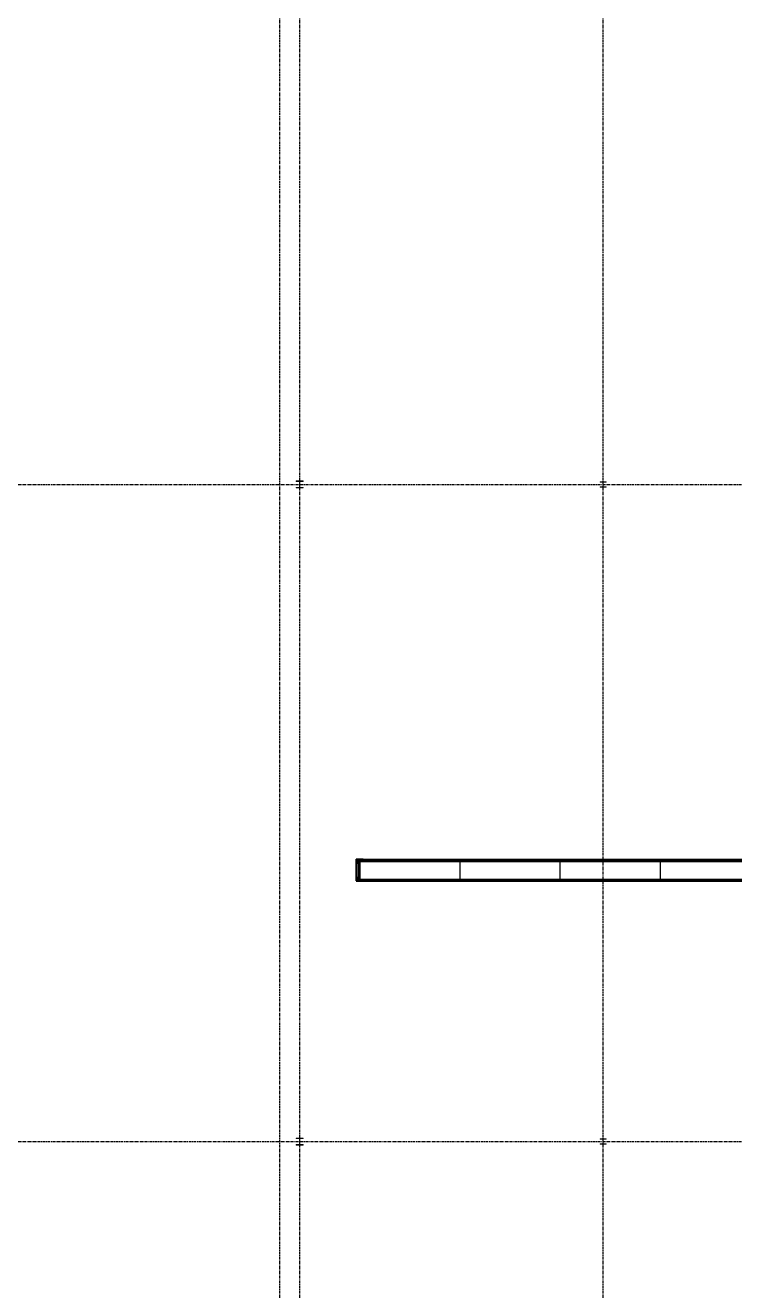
# Model space of a CAD drawing. Header units: millimetres. Extents: x -677815 to 406757, y -145898 to 39000.
# Drawn here: x 143967 to 169883, y -53449 to -7227 of the extents above; entities that cross this region are included whole.
import ezdxf

# ---------------------------------------------------------------- set-up
doc = ezdxf.new("R2010")
doc.units = ezdxf.units.MM
doc.header["$LTSCALE"] = 8
doc.linetypes.add('Xref building Toll$0$Grid Line', pattern=[22.225, 12.7, -3.175, 3.175, -3.175])
doc.linetypes.add('Xref Conv Trash$0$AM_ISO02W050', pattern=[7.5, 6, -1.5])
for name, color, linetype, lineweight in [('Xref building Toll$0$S-COLS', 8, 'Continuous', 9), ('Xref Conv Trash$0$Conv - Trash', 1, 'Continuous', 25), ('Xref Conv Trash$0$Hidden', 9, 'Xref Conv Trash$0$AM_ISO02W050', 25)]:
    doc.layers.add(name, color=color, linetype=linetype, lineweight=lineweight)
doc.layers.add('Xref building Toll$0$S-GRID', color=8, linetype='Continuous')

# ---------------------------------------------------------------- blocks, each defined once
blk = doc.blocks.new('*U121')
at = {"lineweight": 50}
for p, q in [((260, 389), (0, 389)), ((0, 389), (0, 384)), ((260, 384), (0, 384)), ((109, 274), (9, 274)), ((9, 274), (9, -274)), ((13, 384), (13, 279)), ((124, 279), (13, 279)), ((109, 274), (109, -274)), ((124, 279), (124, 384)), ((260, 384), (260, 389)), ((36559, 389), (36828, 389)), ((36559, 384), (36559, 389)), ((36559, 384), (36828, 384)), ((36695, 279), (36695, 384)), ((36695, 279), (36806, 279)), ((36710, 274), (36810, 274)), ((36710, 274), (36710, -274)), ((36806, 384), (36806, 279)), ((36810, 274), (36810, -274)), ((36828, 384), (36828, 389)), ((260, -384), (0, -384)), ((0, -389), (0, -384)), ((260, -389), (0, -389)), ((109, -274), (9, -274)), ((124, -279), (13, -279)), ((13, -384), (13, -279)), ((124, -279), (124, -384)), ((260, -389), (260, -384)), ((36559, -384), (36828, -384)), ((36559, -389), (36559, -384)), ((36559, -389), (36828, -389)), ((36695, -279), (36806, -279)), ((36695, -279), (36695, -384)), ((36710, -274), (36810, -274)), ((36806, -384), (36806, -279)), ((36828, -389), (36828, -384))]:
    blk.add_line(p, q, dxfattribs=at)
for p, q in [((126, 384), (126, -384)), ((3784, 384), (3784, -384)), ((7441, 384), (7441, -384)), ((11099, 384), (11099, -384)), ((14756, 384), (14756, -384)), ((18414, 384), (18414, -384)), ((22072, 384), (22072, -384)), ((25729, 384), (25729, -384)), ((29387, 384), (29387, -384)), ((33044, 384), (33044, -384))]:
    blk.add_line(p, q)
blk.add_lwpolyline([(126, 384), (36693, 384), (36693, -384), (126, -384)], close=True, dxfattribs=at)
at = {"layer": 'Xref Conv Trash$0$Hidden'}
for p, q in [((13, 326), (36806, 326)), ((13, -326), (36806, -326))]:
    blk.add_line(p, q, dxfattribs=at)
at = {"layer": 'Xref Conv Trash$0$Hidden', "const_width": 150}
for points in [[(31309, -75, -0.414214), (31234, 0, -0.414213)], [(31309, 75, -0.414214), (31384, 0, -0.414213)]]:
    blk.add_lwpolyline(points, format="xyb", dxfattribs=at)
at = {"layer": 'Xref Conv Trash$0$Hidden'}
for points in [[(31309, 150), (31309, 0)], [(31309, 0), (31159, 0)], [(31459, 0), (31309, 0)], [(31309, 0), (31309, -150)]]:
    blk.add_lwpolyline(points, dxfattribs=at)
blk.add_circle((31309, 0), 150, dxfattribs=at)
blk = doc.blocks.new('Xref Conv Trash')
at = {"layer": 'Xref Conv Trash$0$Conv - Trash'}
blk.add_blockref('*U121', (156056, -38092), dxfattribs=at)
blk = doc.blocks.new('Xref building Toll$0$Toll Grids')
at = {"layer": 'Xref building Toll$0$S-GRID', "linetype": 'Xref building Toll$0$Grid Line'}
for p, q in [((153992, -125373.3), (153992, 36031.5)), ((165079, -125373.3), (165079, 36031.5)), ((153270, -125373.3), (153270, 35080.8)), ((-9195.8, -24000), (280997.7, -24000)), ((-9195.8, -48000), (280997.7, -48000))]:
    blk.add_line(p, q, dxfattribs=at)
blk = doc.blocks.new('Xref building Toll$0$UC-Universal Column-Column - C2_5-200UC60-1338436-MASTER GROUND FLOOR')
at = {"layer": 'Xref building Toll$0$S-COLS', "lineweight": 18}
for p, q in [((105, 102.5), (-105, 102.5)), ((-105, 102.5), (-105, 88.3)), ((-105, 88.3), (-16.05, 88.3)), ((-4.65, 76.9), (-4.65, -76.9)), ((4.65, -76.9), (4.65, 76.9)), ((16.05, 88.3), (105, 88.3)), ((105, 88.3), (105, 102.5)), ((-16.05, -88.3), (-105, -88.3)), ((-105, -88.3), (-105, -102.5)), ((-105, -102.5), (105, -102.5)), ((105, -88.3), (16.05, -88.3)), ((105, -102.5), (105, -88.3))]:
    blk.add_line(p, q, dxfattribs=at)
at = {"layer": 'Xref building Toll$0$S-COLS'}
for p, q in [((-105, 102.5), (-105, 102.5)), ((-105, 88.3), (-105, 88.3)), ((105, 102.5), (105, 102.5)), ((105, 88.3), (105, 88.3)), ((-105, -88.3), (-105, -88.3)), ((-105, -102.5), (-105, -102.5)), ((105, -88.3), (105, -88.3)), ((105, -102.5), (105, -102.5))]:
    blk.add_line(p, q, dxfattribs=at)
at = {"layer": 'Xref building Toll$0$S-COLS', "lineweight": 18}
for centre, start, end in [((-16.05, 76.9), 0, 90), ((16.05, 76.9), 90, 180), ((-16.05, -76.9), 270, 0), ((16.05, -76.9), 180, 270)]:
    blk.add_arc(centre, 11.4, start, end, dxfattribs=at)
blk = doc.blocks.new('Xref building Toll$0$UC-Universal Column-Column - C2_5-200UC60-1338439-MASTER GROUND FLOOR')
at = {"layer": 'Xref building Toll$0$S-COLS', "lineweight": 18}
for p, q in [((105, 102.5), (-105, 102.5)), ((-105, 102.5), (-105, 88.3)), ((-105, 88.3), (-16.05, 88.3)), ((-4.65, 76.9), (-4.65, -76.9)), ((4.65, -76.9), (4.65, 76.9)), ((16.05, 88.3), (105, 88.3)), ((105, 88.3), (105, 102.5)), ((-16.05, -88.3), (-105, -88.3)), ((-105, -88.3), (-105, -102.5)), ((-105, -102.5), (105, -102.5)), ((105, -88.3), (16.05, -88.3)), ((105, -102.5), (105, -88.3))]:
    blk.add_line(p, q, dxfattribs=at)
at = {"layer": 'Xref building Toll$0$S-COLS'}
for p, q in [((-105, 102.5), (-105, 102.5)), ((-105, 88.3), (-105, 88.3)), ((105, 102.5), (105, 102.5)), ((105, 88.3), (105, 88.3)), ((-105, -88.3), (-105, -88.3)), ((-105, -102.5), (-105, -102.5)), ((105, -88.3), (105, -88.3)), ((105, -102.5), (105, -102.5))]:
    blk.add_line(p, q, dxfattribs=at)
at = {"layer": 'Xref building Toll$0$S-COLS', "lineweight": 18}
for centre, start, end in [((-16.05, 76.9), 0, 90), ((16.05, 76.9), 90, 180), ((-16.05, -76.9), 270, 0), ((16.05, -76.9), 180, 270)]:
    blk.add_arc(centre, 11.4, start, end, dxfattribs=at)
blk = doc.blocks.new('Xref building Toll$0$UC-Universal Column-Column - C3_5-250UC90-1714311-MASTER GROUND FLOOR')
at = {"layer": 'Xref building Toll$0$S-COLS', "lineweight": 18}
for p, q in [((-130, 128), (130, 128)), ((-130, 110.7), (-130, 128)), ((-16.65, 110.7), (-130, 110.7)), ((-5.25, -99.3), (-5.25, 99.3)), ((5.25, 99.3), (5.25, -99.3)), ((130, 110.7), (16.65, 110.7)), ((130, 128), (130, 110.7)), ((-130, -110.7), (-16.65, -110.7)), ((-130, -128), (-130, -110.7)), ((130, -128), (-130, -128)), ((16.65, -110.7), (130, -110.7)), ((130, -110.7), (130, -128))]:
    blk.add_line(p, q, dxfattribs=at)
at = {"layer": 'Xref building Toll$0$S-COLS'}
for p, q in [((-130, 128), (-130, 128)), ((-130, 110.7), (-130, 110.7)), ((130, 128), (130, 128)), ((130, 110.7), (130, 110.7)), ((-130, -110.7), (-130, -110.7)), ((-130, -128), (-130, -128)), ((130, -110.7), (130, -110.7)), ((130, -128), (130, -128))]:
    blk.add_line(p, q, dxfattribs=at)
at = {"layer": 'Xref building Toll$0$S-COLS', "lineweight": 18}
for centre, start, end in [((-16.65, 99.3), 360, 90), ((16.65, 99.3), 90, 180), ((-16.65, -99.3), 270, 360), ((16.65, -99.3), 180, 270)]:
    blk.add_arc(centre, 11.4, start, end, dxfattribs=at)
blk = doc.blocks.new('Xref building Toll$0$UC-Universal Column-Column - C3_5-250UC90-1714330-MASTER GROUND FLOOR')
at = {"layer": 'Xref building Toll$0$S-COLS', "lineweight": 18}
for p, q in [((-130, 128), (130, 128)), ((-130, 110.7), (-130, 128)), ((-16.65, 110.7), (-130, 110.7)), ((-5.25, -99.3), (-5.25, 99.3)), ((5.25, 99.3), (5.25, -99.3)), ((130, 110.7), (16.65, 110.7)), ((130, 128), (130, 110.7)), ((-130, -110.7), (-16.65, -110.7)), ((-130, -128), (-130, -110.7)), ((130, -128), (-130, -128)), ((16.65, -110.7), (130, -110.7)), ((130, -110.7), (130, -128))]:
    blk.add_line(p, q, dxfattribs=at)
at = {"layer": 'Xref building Toll$0$S-COLS'}
for p, q in [((-130, 128), (-130, 128)), ((-130, 110.7), (-130, 110.7)), ((130, 128), (130, 128)), ((130, 110.7), (130, 110.7)), ((-130, -110.7), (-130, -110.7)), ((-130, -128), (-130, -128)), ((130, -110.7), (130, -110.7)), ((130, -128), (130, -128))]:
    blk.add_line(p, q, dxfattribs=at)
at = {"layer": 'Xref building Toll$0$S-COLS', "lineweight": 18}
for centre, start, end in [((-16.65, 99.3), 360, 90), ((16.65, 99.3), 90, 180), ((-16.65, -99.3), 270, 360), ((16.65, -99.3), 180, 270)]:
    blk.add_arc(centre, 11.4, start, end, dxfattribs=at)
blk = doc.blocks.new('Xref building Toll$0$building block 28092016')
at = {"layer": 'Xref building Toll$0$S-COLS'}
for name, p in [('Xref building Toll$0$UC-Universal Column-Column - C3_5-250UC90-1714311-MASTER GROUND FLOOR', (876542, -695499)), ('Xref building Toll$0$UC-Universal Column-Column - C3_5-250UC90-1714330-MASTER GROUND FLOOR', (876542, -719499))]:
    blk.add_blockref(name, p, dxfattribs=at)
at = {"layer": 'Xref building Toll$0$S-COLS', "rotation": 180}
for name, p in [('Xref building Toll$0$UC-Universal Column-Column - C2_5-200UC60-1338436-MASTER GROUND FLOOR', (887629, -695499)), ('Xref building Toll$0$UC-Universal Column-Column - C2_5-200UC60-1338439-MASTER GROUND FLOOR', (887629, -719499))]:
    blk.add_blockref(name, p, dxfattribs=at)
blk = doc.blocks.new('Xref building Toll')
for name, p in [('Xref building Toll$0$Toll Grids', (0, 0)), ('Xref building Toll$0$building block 28092016', (-722550, 671499))]:
    blk.add_blockref(name, p)

msp = doc.modelspace()

# ---------------------------------------------------------------- block references
for name in ['Xref building Toll', 'Xref Conv Trash']:
    msp.add_blockref(name, (0, 0))

doc.saveas('drawing.dxf')
